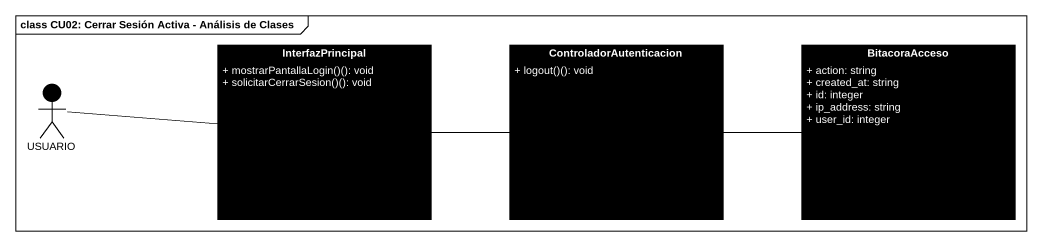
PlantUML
@startuml
mainframe class CU02: Cerrar Sesión Activa - Análisis de Clases
allowmixing
hide circle
hide empty members
skinparam classAttributeIconSize 0
class InterfazPrincipal #000000 {
  + mostrarPantallaLogin()(): void
  + solicitarCerrarSesion()(): void
}
class ControladorAutenticacion #000000 {
  + logout()(): void
}
class BitacoraAcceso #000000 {
  + action: string
  + created_at: string
  + id: integer
  + ip_address: string
  + user_id: integer
}
actor USUARIO #000000
InterfazPrincipal -right- ControladorAutenticacion
ControladorAutenticacion -right- BitacoraAcceso
USUARIO -right- InterfazPrincipal
@enduml
